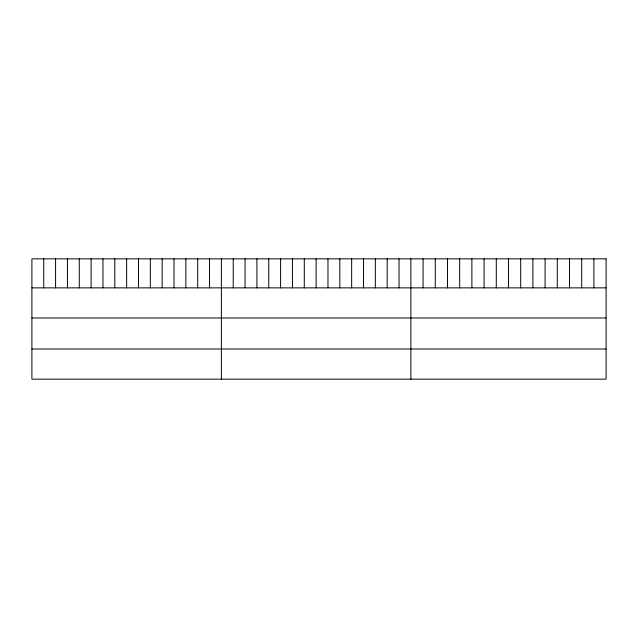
<?xml version="1.0" encoding="UTF-8"?>
<svg xmlns="http://www.w3.org/2000/svg" width="638" height="638" viewBox="0 0 638 638"><rect width="100%" height="100%" fill="white"/><g stroke="black" fill="none" stroke-linecap="round" stroke-linejoin="round"><path stroke-width="0.96" d="M31.9 287.858L606.1 287.858M31.9 317.979L606.1 317.979M31.9 349.018L606.1 349.018M593.898 258.853L593.898 287.858M581.697 258.853L581.697 287.858M569.495 258.853L569.495 287.858M557.293 258.853L557.293 287.858M545.091 258.853L545.091 287.858M532.889 258.853L532.889 287.858M520.688 258.853L520.688 287.858M508.486 258.853L508.486 287.858M496.284 258.853L496.284 287.858M484.082 258.853L484.082 287.858M471.881 258.853L471.881 287.858M459.679 258.853L459.679 287.858M447.477 258.853L447.477 287.858M435.275 258.853L435.275 287.858M423.074 258.853L423.074 287.858M410.872 258.853L410.872 379.147M399.029 258.853L399.029 287.858M387.186 258.853L387.186 287.858M375.343 258.853L375.343 287.858M363.5 258.853L363.5 287.858M351.658 258.853L351.658 287.858M339.815 258.853L339.815 287.858M327.972 258.853L327.972 287.858M316.129 258.853L316.129 287.858M304.286 258.853L304.286 287.858M292.443 258.853L292.443 287.858M280.6 258.853L280.6 287.858M268.757 258.853L268.757 287.858M256.915 258.853L256.915 287.858M245.072 258.853L245.072 287.858M233.229 258.853L233.229 287.858M221.386 258.853L221.386 379.147M209.543 258.853L209.543 287.858M197.7 258.853L197.7 287.858M185.857 258.853L185.857 287.858M174.014 258.853L174.014 287.858M162.172 258.853L162.172 287.858M150.329 258.853L150.329 287.858M138.486 258.853L138.486 287.858M126.643 258.853L126.643 287.858M114.8 258.853L114.8 287.858M102.957 258.853L102.957 287.858M91.114 258.853L91.114 287.858M79.272 258.853L79.272 287.858M67.429 258.853L67.429 287.858M55.586 258.853L55.586 287.858M43.743 258.853L43.743 287.858M606.1 258.853L31.9 258.853L31.9 379.147L606.1 379.147L606.1 258.853"/></g></svg>
